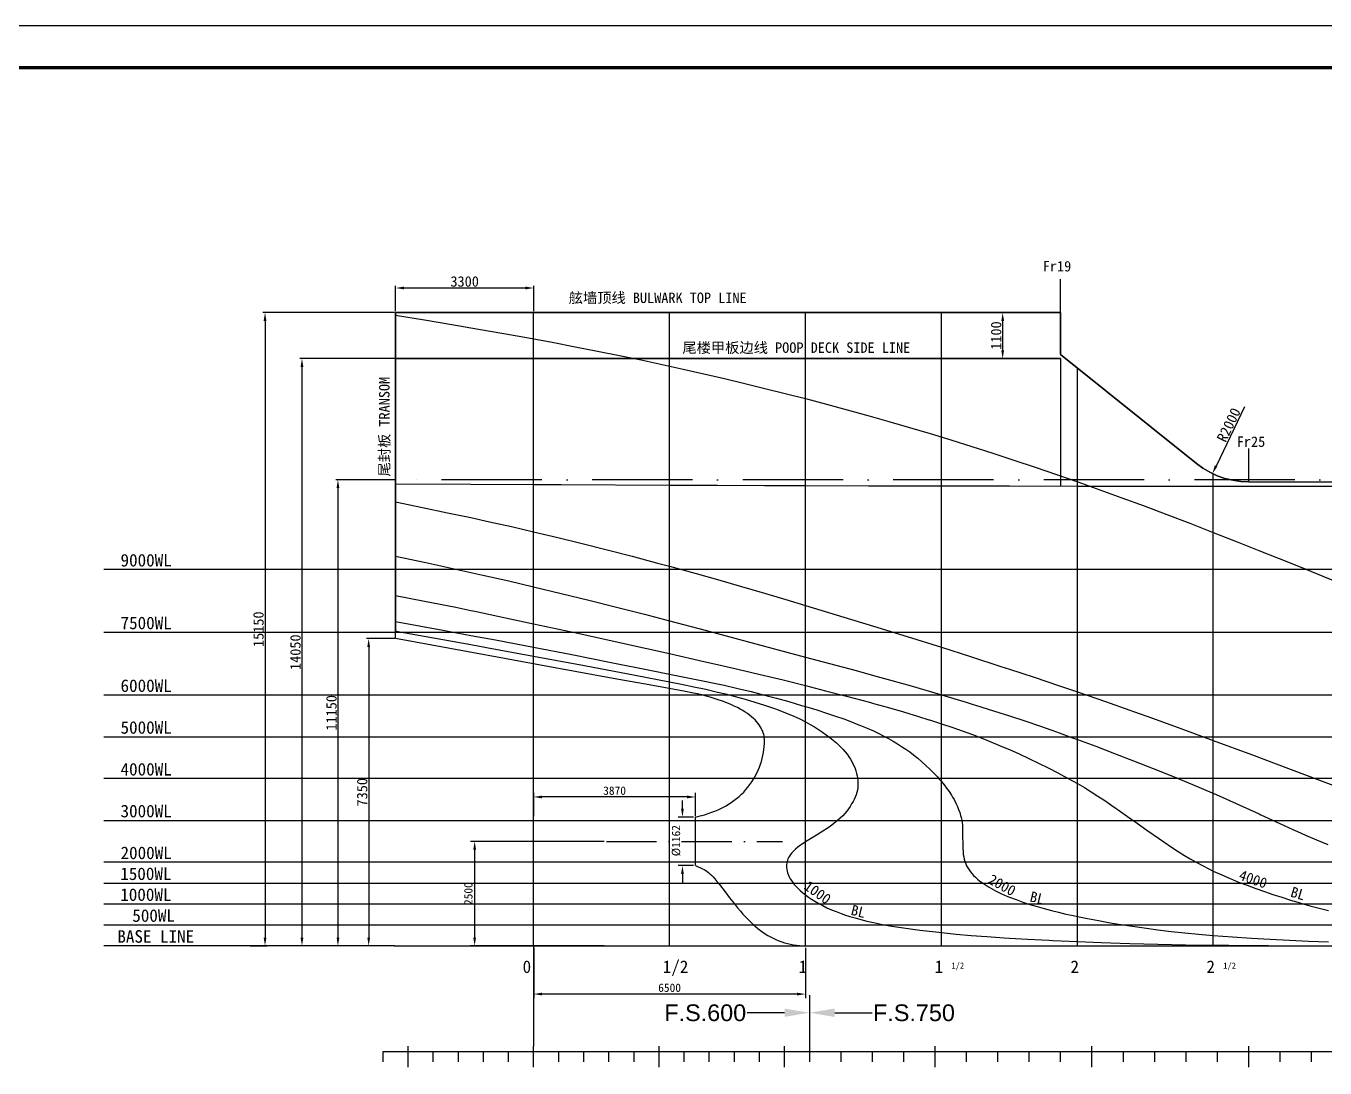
# Model space of a CAD drawing. Header units: millimetres. Extents: x 144707 to 335107, y -68023 to 180297.
# Drawn here: x 227278 to 258339, y 73211 to 98138 of the extents above; entities that cross this region are included whole.
import ezdxf
from ezdxf.enums import TextEntityAlignment as Align

# ---------------------------------------------------------------- set-up
doc = ezdxf.new("R2010")
doc.units = ezdxf.units.MM
doc.linetypes.add('ACAD_ISO10W100', pattern=[18, 12, -3, 0, -3])
for name, color, linetype in [('11', 7, 'Continuous'), ('11TEXTE', 4, 'Continuous'), ('13DIMENSION', 9, 'Continuous'), ('DIMENSION', 221, 'Continuous'), ('WATER LINE', 62, 'Continuous')]:
    doc.layers.add(name, color=color, linetype=linetype)
doc.styles.add('SWISS721LIGHTBT', font='swissl.ttf')
doc.dimstyles.new('ISO-25', dxfattribs={"dimtxt": 250, "dimasz": 200, "dimexe": 50, "dimexo": 30, "dimgap": 30, "dimtad": 1, "dimdec": 3, "dimdsep": 46, "dimtxsty": 'Standard', "dimcen": 2.5, "dimadec": 0, "dimazin": 0, "dimtfac": 1, "dimtdec": 3, "dimtmove": 0, "dimatfit": 3, "dimfxl": 1, "dimarcsym": 0})
doc.dimstyles.get("Standard").update_dxf_attribs({"dimtxt": 200, "dimasz": 200, "dimexe": 100, "dimexo": 50, "dimgap": 50, "dimtad": 1, "dimdec": 0, "dimzin": 0, "dimdsep": 46, "dimtxsty": 'Standard', "dimcen": 1, "dimadec": 0, "dimazin": 0, "dimtfac": 1, "dimtdec": 0, "dimtofl": 0, "dimtmove": 0, "dimatfit": 3, "dimfxl": 1, "dimtolj": 1, "dimtzin": 0, "dimarcsym": 0})

# ---------------------------------------------------------------- blocks, each defined once
blk = doc.blocks.new('FRAMENUMBER')
for p, q in [((-3000, -500), (-3000, 0)), ((0, -500), (0, 0)), ((3000, -500), (3000, 0)), ((6000, -500), (6000, 0)), ((9600, -500), (9600, 0)), ((13350, -500), (13350, 0)), ((17100, -500), (17100, 0)), ((-3600, -375), (-3600, -125)), ((-2400, -375), (-2400, -125)), ((-1800, -375), (-1800, -125)), ((-1200, -375), (-1200, -125)), ((-600, -375), (-600, -125)), ((600, -375), (600, -125)), ((1200, -375), (1200, -125)), ((1800, -375), (1800, -125)), ((2400, -375), (2400, -125)), ((3600, -375), (3600, -125)), ((4200, -375), (4200, -125)), ((4800, -375), (4800, -125)), ((5400, -375), (5400, -125)), ((6600, -375), (6600, -125)), ((7350, -375), (7350, -125)), ((8100, -375), (8100, -125)), ((8850, -375), (8850, -125)), ((10350, -375), (10350, -125)), ((11100, -375), (11100, -125)), ((11850, -375), (11850, -125)), ((12600, -375), (12600, -125)), ((14100, -375), (14100, -125)), ((14850, -375), (14850, -125)), ((15600, -375), (15600, -125)), ((16350, -375), (16350, -125)), ((17850, -375), (17850, -125)), ((18600, -375), (18600, -125))]:
    blk.add_line(p, q)
blk = doc.blocks.new('*D2')
at = {"layer": 'DEFPOINTS', "color": 0, "transparency": 16777216}
for p in [(241155, 78633), (238006, 76133), (241155, 76133)]:
    blk.add_point(p, dxfattribs=at)
at = {"layer": 'DIMENSION', "color": 0, "lineweight": -2, "transparency": 16777216}
for p, q in [((241105, 78633), (237906, 78633)), ((238006, 78433), (238006, 76333)), ((241105, 76133), (237906, 76133))]:
    blk.add_line(p, q, dxfattribs=at)
at = {"layer": 'DIMENSION', "color": 0, "transparency": 16777216}
for points in [[(237973, 78433), (238039, 78433), (238006, 78633)], [(237973, 76333), (238039, 76333), (238006, 76133)]]:
    blk.add_solid(points, dxfattribs=at)
at = {"layer": 'DIMENSION', "color": 0, "transparency": 16777216, "insert": (237856, 77383), "char_height": 200, "attachment_point": 5, "rotation": 90}
blk.add_mtext('\\A1;2500', dxfattribs=at)
blk = doc.blocks.new('*D3')
at = {"layer": 'DEFPOINTS', "color": 0, "transparency": 16777216}
for p in [(243287, 79214), (242974, 78052), (243287, 78052)]:
    blk.add_point(p, dxfattribs=at)
at = {"layer": 'DIMENSION', "color": 0, "lineweight": -2, "transparency": 16777216}
for p, q in [((242974, 79414), (242974, 79614)), ((243237, 79214), (242874, 79214)), ((243237, 78052), (242874, 78052)), ((242974, 77852), (242974, 77652))]:
    blk.add_line(p, q, dxfattribs=at)
at = {"layer": 'DIMENSION', "color": 0, "transparency": 16777216}
for points in [[(242941, 79414), (243008, 79414), (242974, 79214)], [(242941, 77852), (243008, 77852), (242974, 78052)]]:
    blk.add_solid(points, dxfattribs=at)
at = {"layer": 'DIMENSION', "color": 0, "transparency": 16777216, "insert": (242824, 78649), "char_height": 200, "attachment_point": 5, "rotation": 90}
blk.add_mtext('\\A1;%%c1162', dxfattribs=at)
blk = doc.blocks.new('*D12')
at = {"layer": 'DEFPOINTS', "color": 0, "transparency": 16777216}
for p in [(236117, 91870), (236117, 91283), (239417, 91283)]:
    blk.add_point(p, dxfattribs=at)
at = {"layer": 'DIMENSION', "color": 0, "lineweight": -2, "transparency": 16777216}
for p, q in [((236117, 91313), (236117, 91920)), ((239217, 91870), (236317, 91870)), ((239417, 91313), (239417, 91920))]:
    blk.add_line(p, q, dxfattribs=at)
at = {"layer": 'DIMENSION', "color": 0, "transparency": 16777216}
for points in [[(236317, 91904), (236317, 91837), (236117, 91870)], [(239217, 91904), (239217, 91837), (239417, 91870)]]:
    blk.add_solid(points, dxfattribs=at)
at = {"layer": 'DIMENSION', "color": 0, "transparency": 16777216, "insert": (237767, 92025), "char_height": 250, "attachment_point": 5}
blk.add_mtext('3300', dxfattribs=at)
blk = doc.blocks.new('*D13')
at = {"layer": 'DEFPOINTS', "color": 0, "transparency": 16777216}
for p in [(236117, 87283), (234737, 76133), (236117, 76133)]:
    blk.add_point(p, dxfattribs=at)
at = {"layer": 'DIMENSION', "color": 0, "lineweight": -2, "transparency": 16777216}
for p, q in [((236087, 87283), (234687, 87283)), ((234737, 87083), (234737, 76333)), ((236087, 76133), (234687, 76133))]:
    blk.add_line(p, q, dxfattribs=at)
at = {"layer": 'DIMENSION', "color": 0, "transparency": 16777216}
for points in [[(234704, 87083), (234771, 87083), (234737, 87283)], [(234704, 76333), (234771, 76333), (234737, 76133)]]:
    blk.add_solid(points, dxfattribs=at)
at = {"layer": 'DIMENSION', "color": 0, "transparency": 16777216, "insert": (234582, 81708), "char_height": 250, "attachment_point": 5, "rotation": 90}
blk.add_mtext('11150', dxfattribs=at)
blk = doc.blocks.new('*D14')
at = {"layer": 'DEFPOINTS', "color": 0, "transparency": 16777216}
for p in [(236117, 90183), (233877, 76133), (234687, 76133)]:
    blk.add_point(p, dxfattribs=at)
at = {"layer": 'DIMENSION', "color": 0, "lineweight": -2, "transparency": 16777216}
for p, q in [((236087, 90183), (233827, 90183)), ((233877, 89983), (233877, 76333)), ((234657, 76133), (233827, 76133))]:
    blk.add_line(p, q, dxfattribs=at)
at = {"layer": 'DIMENSION', "color": 0, "transparency": 16777216}
for points in [[(233844, 89983), (233911, 89983), (233877, 90183)], [(233844, 76333), (233911, 76333), (233877, 76133)]]:
    blk.add_solid(points, dxfattribs=at)
at = {"layer": 'DIMENSION', "color": 0, "transparency": 16777216, "insert": (233722, 83158), "char_height": 250, "attachment_point": 5, "rotation": 90}
blk.add_mtext('14050', dxfattribs=at)
blk = doc.blocks.new('*D15')
at = {"layer": 'DEFPOINTS', "color": 0, "transparency": 16777216}
for p in [(236117, 91283), (232608, 76133), (232993, 76133)]:
    blk.add_point(p, dxfattribs=at)
at = {"layer": 'DIMENSION', "color": 0, "lineweight": -2, "transparency": 16777216}
for p, q in [((236087, 91283), (232943, 91283)), ((232993, 91083), (232993, 76333)), ((232638, 76133), (233043, 76133))]:
    blk.add_line(p, q, dxfattribs=at)
at = {"layer": 'DIMENSION', "color": 0, "transparency": 16777216}
for points in [[(232960, 91083), (233027, 91083), (232993, 91283)], [(232960, 76333), (233027, 76333), (232993, 76133)]]:
    blk.add_solid(points, dxfattribs=at)
at = {"layer": 'DIMENSION', "color": 0, "transparency": 16777216, "insert": (232838, 83708), "char_height": 250, "attachment_point": 5, "rotation": 90}
blk.add_mtext('15150', dxfattribs=at)
blk = doc.blocks.new('*D20')
at = {"layer": 'DEFPOINTS', "color": 0, "transparency": 16777216}
for p in [(236117, 83483), (235472, 76133), (236081, 76133)]:
    blk.add_point(p, dxfattribs=at)
at = {"layer": 'DIMENSION', "color": 0, "lineweight": -2, "transparency": 16777216}
for p, q in [((236087, 83483), (235422, 83483)), ((235472, 83283), (235472, 76333)), ((236051, 76133), (235422, 76133))]:
    blk.add_line(p, q, dxfattribs=at)
at = {"layer": 'DIMENSION', "color": 0, "transparency": 16777216}
for points in [[(235439, 83283), (235505, 83283), (235472, 83483)], [(235439, 76333), (235505, 76333), (235472, 76133)]]:
    blk.add_solid(points, dxfattribs=at)
at = {"layer": 'DIMENSION', "color": 0, "transparency": 16777216, "insert": (235317, 79808), "char_height": 250, "attachment_point": 5, "rotation": 90}
blk.add_mtext('7350', dxfattribs=at)
blk = doc.blocks.new('*D22')
at = {"layer": 'DEFPOINTS', "color": 0, "transparency": 16777216}
for p in [(239417, 79695), (239417, 79183), (243287, 79183)]:
    blk.add_point(p, dxfattribs=at)
at = {"layer": 'DIMENSION', "color": 0, "lineweight": -2, "transparency": 16777216}
for p, q in [((239417, 79233), (239417, 79795)), ((243087, 79695), (239617, 79695)), ((243287, 79233), (243287, 79795))]:
    blk.add_line(p, q, dxfattribs=at)
at = {"layer": 'DIMENSION', "color": 0, "transparency": 16777216}
for points in [[(239617, 79728), (239617, 79661), (239417, 79695)], [(243087, 79728), (243087, 79661), (243287, 79695)]]:
    blk.add_solid(points, dxfattribs=at)
at = {"layer": 'DIMENSION', "color": 0, "transparency": 16777216, "insert": (241352, 79845), "char_height": 200, "attachment_point": 5}
blk.add_mtext('\\A1;3870', dxfattribs=at)
blk = doc.blocks.new('*D23')
at = {"layer": 'DEFPOINTS', "color": 0, "transparency": 16777216}
for p in [(250631, 91283), (250631, 90183), (250631, 90183)]:
    blk.add_point(p, dxfattribs=at)
at = {"layer": 'DIMENSION', "color": 0, "lineweight": -2, "transparency": 16777216}
for p, q in [((250601, 91283), (250581, 91283)), ((250631, 91083), (250631, 90383)), ((250601, 90183), (250581, 90183))]:
    blk.add_line(p, q, dxfattribs=at)
at = {"layer": 'DIMENSION', "color": 0, "transparency": 16777216}
for points in [[(250598, 91083), (250665, 91083), (250631, 91283)], [(250598, 90383), (250665, 90383), (250631, 90183)]]:
    blk.add_solid(points, dxfattribs=at)
at = {"layer": 'DIMENSION', "color": 0, "transparency": 16777216, "insert": (250476, 90733), "char_height": 250, "attachment_point": 5, "rotation": 90}
blk.add_mtext('1100', dxfattribs=at)
blk = doc.blocks.new('*D26')
at = {"color": 0, "transparency": 16777216}
blk.add_line((256415, 89024), (255735, 87612), dxfattribs=at)
blk.add_solid([(255704, 87627), (255765, 87598), (255648, 87432)], dxfattribs=at)
at = {"layer": 'DEFPOINTS', "color": 0, "transparency": 16777216}
for p in [(256517, 89233), (255648, 87432)]:
    blk.add_point(p, dxfattribs=at)
at = {"color": 0, "transparency": 16777216, "insert": (256037, 88595), "char_height": 250, "attachment_point": 5, "rotation": 64.2482}
blk.add_mtext('R2000', dxfattribs=at)
blk = doc.blocks.new('*D32')
at = {"layer": 'DEFPOINTS', "color": 0, "transparency": 16777216}
for p in [(239417, 76133), (245917, 76133), (239417, 74980)]:
    blk.add_point(p, dxfattribs=at)
at = {"layer": 'DIMENSION', "color": 0, "lineweight": -2, "transparency": 16777216}
for p, q in [((239417, 76083), (239417, 74880)), ((245917, 76083), (245917, 74880)), ((245717, 74980), (239617, 74980))]:
    blk.add_line(p, q, dxfattribs=at)
at = {"layer": 'DIMENSION', "color": 0, "transparency": 16777216}
for points in [[(239617, 75013), (239617, 74947), (239417, 74980)], [(245717, 75013), (245717, 74947), (245917, 74980)]]:
    blk.add_solid(points, dxfattribs=at)
at = {"layer": 'DIMENSION', "color": 0, "transparency": 16777216, "insert": (242667, 75130), "char_height": 200, "attachment_point": 5}
blk.add_mtext('\\A1;6500', dxfattribs=at)

msp = doc.modelspace()

# ---------------------------------------------------------------- linework, layer by layer
for p, q in [((252016.5743, 91283.3861), (252016.5743, 92083.3861)), ((256516.5743, 87233.3846), (256516.5743, 88033.3846)), ((246016.5743, 73607.7953), (246016.5743, 74953.3319))]:
    msp.add_line(p, q)
at = {"color": 233}
msp.add_line((252016.6743, 90183.3812), (252016.6743, 87133.3827), dxfattribs=at)
at = {"color": 3, "linetype": 'ACAD_ISO10W100', "ltscale": 200}
msp.add_line((304416.5743, 87283.3831), (236116.5743, 87283.3831), dxfattribs=at)
at = {"linetype": 'ACAD_ISO10W100', "ltscale": 100}
msp.add_line((241155.0754, 78633.3831), (245366.053, 78633.3831), dxfattribs=at)
at = {"color": 52}
msp.add_line((236080.5758, 76133.3831), (229135.5245, 76133.3831), dxfattribs=at)
at = {"color": 1}
for points in [[(216206.5908, 56138.493), (335106.5908, 56138.493), (335106.5908, 98138.493), (216206.5908, 98138.493)], [(218706.5908, 57138.493), (334106.5908, 57138.493), (334106.5908, 97138.493), (218706.5908, 97138.493)]]:
    msp.add_lwpolyline(points, close=True, dxfattribs=at)
at = {"color": 1, "const_width": 80}
msp.add_lwpolyline([(218706.5908, 97138.493), (334106.5908, 97138.493), (334106.5908, 57138.493), (218706.5908, 57138.493), (218706.5908, 97178.493)], dxfattribs=at)
at = {"color": 52}
for points in [[(304416.5743, 85133.3831), (229135.5245, 85133.3831)], [(229135.5245, 83633.3831), (304416.5743, 83633.3831)], [(304416.5743, 82133.3831), (229135.5245, 82133.3831)], [(229135.5245, 81133.3831), (304416.5743, 81133.3831)], [(304416.5743, 80133.3831), (229135.5245, 80133.3831)], [(229135.5245, 79133.3831), (304416.5743, 79133.3831)], [(304416.5743, 78133.3831), (229135.5245, 78133.3831)], [(229135.5245, 77633.3831), (304416.5743, 77633.3831)], [(304416.5743, 77133.3831), (229135.5245, 77133.3831)], [(229135.5245, 76633.3831), (304416.5743, 76633.3831)]]:
    msp.add_lwpolyline(points, dxfattribs=at)
for points in [[(245866.5743, 76133.3831), (287756.5737, 76133.3831)], [(245866.5743, 76133.3831), (245867.5753, 76133.3831)], [(245867.5753, 76133.3831), (245870.5721, 76133.3831)], [(245870.5721, 76133.3831), (245881.5767, 76133.3831)], [(245881.5767, 76133.3831), (245898.575, 76133.3831)], [(245898.575, 76133.3831), (245918.5763, 76133.3831)], [(245918.5763, 76133.3831), (245942.5753, 76133.3831)], [(245942.5753, 76133.3831), (245967.5753, 76133.3831)], [(245967.5753, 76133.3831), (245992.5753, 76133.3831)], [(245992.5753, 76133.3831), (246016.5743, 76133.3831)], [(246016.5743, 76133.3831), (246535.5745, 76133.3831)], [(246535.5745, 76133.3831), (247054.5748, 76133.3831)], [(247054.5748, 76133.3831), (247572.5741, 76133.3831)], [(247572.5741, 76133.3831), (248090.5733, 76133.3831)], [(248090.5733, 76133.3831), (248456.5767, 76133.3831)], [(248456.5767, 76133.3831), (248822.5741, 76133.3831)], [(248822.5741, 76133.3831), (249188.5714, 76133.3831)], [(249188.5714, 76133.3831), (249553.5738, 76133.3831)], [(249553.5738, 76133.3831), (249918.5763, 76133.3831)], [(249918.5763, 76133.3831), (250283.5787, 76133.3831)], [(250283.5787, 76133.3831), (250648.575, 76133.3831)], [(250648.575, 76133.3831), (251012.5765, 76133.3831)], [(251012.5765, 76133.3831), (251388.5775, 76133.3831)], [(251388.5775, 76133.3831), (251763.5714, 76133.3831)], [(251763.5714, 76133.3831), (252138.5714, 76133.3831)], [(252138.5714, 76133.3831), (252512.5765, 76133.3831)], [(252512.5765, 76133.3831), (252886.5755, 76133.3831)], [(252886.5755, 76133.3831), (253260.5715, 76133.3831)], [(253260.5715, 76133.3831), (253633.5726, 76133.3831)], [(253633.5726, 76133.3831), (254005.5758, 76133.3831)], [(254005.5758, 76133.3831), (254377.5759, 76133.3831)], [(254377.5759, 76133.3831), (254749.573, 76133.3831)], [(254596.5731, 76133.3831), (287756.5737, 76133.3831)], [(254749.573, 76133.3831), (255120.5752, 76133.3831)], [(255120.5752, 76133.3831), (255490.5764, 76133.3831)], [(255490.5764, 76133.3831), (255860.5745, 76133.3831)], [(255860.5745, 76133.3831), (256230.5727, 76133.3831)], [(256230.5727, 76133.3831), (256598.575, 76133.3831)], [(256598.575, 76133.3831), (256966.5743, 76133.3831)], [(256966.5743, 76133.3831), (257352.5728, 76133.3831)], [(257352.5728, 76133.3831), (257736.5725, 76133.3831)], [(257736.5725, 76133.3831), (258120.5752, 76133.3831)], [(258120.5752, 76133.3831), (258503.5769, 76133.3831)]]:
    msp.add_lwpolyline(points)
at = {"layer": '11', "color": 3, "linetype": 'Continuous'}
for points in [[(236116.4743, 91283.3812), (236116.5743, 91223.3831), (236116.5743, 88972.8831), (236116.5743, 86922.2831), (236116.5743, 86751.4831), (236757.2543, 86621.0831), (237360.2743, 86495.5831), (237916.5743, 86376.7831), (238359.9743, 86280.0831), (238887.4623, 86162.2831), (239416.5742, 86040.1831), (239995.5173, 85901.7831), (240580.0743, 85757.9831), (241171.8643, 85608.1831), (241771.1843, 85452.2831), (242376.7343, 85291.4831), (242666.5743, 85213.4831), (243300.1743, 85039.1831), (243816.5743, 84893.7831), (244334.1143, 84745.2831), (244936.5743, 84568.5831), (245444.9943, 84419.0831), (245916.5743, 84278.4831), (246835.3043, 83998.7831), (247541.5743, 83782.0831), (248350.8943, 83531.4831), (249166.5743, 83275.2831), (249863.9743, 83053.2831), (250587.6743, 82818.7831), (250791.5743, 82751.9831), (251380.5743, 82558.0831), (251987.0743, 82355.0831), (252416.5743, 82208.5831), (253089.8743, 81975.7831), (253669.0743, 81772.2831), (253757.3743, 81740.9831), (254210.9743, 81578.6831), (254895.0743, 81330.5831), (255666.5743, 81047.3831), (256579.4743, 80708.3831), (257530.4743, 80351.8831), (258527.6743, 79973.8831)], [(236116.5743, 91283.3812), (236116.5743, 91223.3831), (236116.5743, 88972.8831), (236116.5743, 86922.2831), (236116.5743, 85460.7831), (236116.5743, 84568.5831), (236116.5743, 83990.5831), (236116.5743, 83666.3831), (236133.0043, 83663.3831), (237916.5743, 83338.4831), (238288.4543, 83270.7831), (239416.5742, 83063.6831), (240630.2043, 82836.3831), (241842.9943, 82605.6831), (242666.5743, 82447.0831), (242955.3443, 82390.3831), (243244.5743, 82331.7831), (243534.7143, 82269.9831), (243816.5743, 82205.8831), (244000.1143, 82159.9831), (244238.1443, 82098.0831), (244473.4543, 82033.3831), (244706.1843, 81965.5831), (244936.5743, 81894.1831), (245078.1543, 81846.1831), (245219.4843, 81795.6831), (245360.4243, 81742.4831), (245500.7443, 81686.0831), (245640.1543, 81626.0831), (245778.2843, 81562.0831), (245914.6943, 81493.7831), (245916.5743, 81492.7831), (246027.3943, 81431.0831), (246132.1143, 81369.1831), (246231.2443, 81306.8831), (246325.1843, 81244.1831), (246414.1943, 81180.8831), (246498.5643, 81117.0831), (246578.5343, 81052.4831), (246654.2943, 80987.2831), (246688.0443, 80956.8831), (246702.1943, 80943.6831), (246761.6243, 80885.9831), (246816.0943, 80828.7831), (246865.8743, 80771.7831), (246911.2143, 80715.1831), (246952.3443, 80658.7831), (246989.4843, 80602.3831), (247022.8143, 80546.0831), (247052.5043, 80489.6831), (247078.7443, 80432.8831), (247101.6443, 80375.7831), (247121.3443, 80317.8831), (247137.9343, 80259.1831), (247151.4943, 80199.2831), (247159.6643, 80150.1831), (247166.6043, 80090.9831), (247170.0643, 80031.7831), (247169.6943, 79972.6831), (247165.2843, 79914.1831), (247156.7543, 79856.3831), (247144.1243, 79799.5831), (247127.5343, 79744.1831), (247107.1843, 79690.2831), (247083.3343, 79637.9831), (247056.2243, 79587.4831), (247026.1343, 79538.7831), (247019.5843, 79527.0831), (246983.3843, 79466.3831), (246945.7543, 79410.4831), (246904.6243, 79356.3831), (246858.2843, 79301.8831), (246805.7243, 79246.0831), (246746.8243, 79188.9831), (246682.0743, 79131.2831), (246653.0343, 79106.6831), (246587.4643, 79054.1831), (246514.9643, 79000.3831), (246432.4243, 78943.2831), (246334.1243, 78879.2831), (246216.2443, 78806.1831), (246035.6443, 78695.8831), (245916.5743, 78620.7831), (245835.5943, 78566.6831), (245821.4343, 78556.8831), (245798.7043, 78540.6831), (245733.0343, 78491.1831), (245678.3743, 78445.5831), (245632.3243, 78402.3831), (245593.3843, 78360.8831), (245560.5743, 78320.3831), (245534.5743, 78282.6831), (245513.9043, 78247.1831), (245497.4643, 78212.9831), (245484.5243, 78179.4831), (245474.6243, 78146.2831), (245467.4943, 78112.8831), (245463.0543, 78078.6831), (245461.3443, 78043.1831), (245462.5843, 78005.8831), (245467.1943, 77966.0831), (245475.8543, 77922.8831), (245487.7843, 77880.7831), (245503.5843, 77837.2831), (245508.1243, 77825.9831), (245527.7743, 77782.6831), (245551.4443, 77738.5831), (245579.3443, 77693.5831), (245611.7443, 77647.6831), (245648.8943, 77600.8831), (245691.1043, 77553.0831), (245738.7043, 77504.1831), (245792.0443, 77454.1831), (245851.0943, 77403.3831), (245916.5743, 77351.3831), (245986.3643, 77300.3831), (246061.2543, 77249.7831), (246140.9643, 77199.8831), (246231.7143, 77147.4831), (246327.8343, 77096.2831), (246429.1743, 77046.6831), (246535.7443, 76998.7831), (246647.8443, 76952.6831), (246765.9943, 76908.2831), (246789.6343, 76899.8831), (246850.3543, 76878.8831), (246973.9243, 76838.9831), (247103.5043, 76800.5831), (247240.2243, 76763.4831), (247385.6043, 76727.3831), (247541.5743, 76692.1831), (247761.5943, 76647.5831), (247982.1643, 76607.7831), (248203.6843, 76571.9831), (248426.5443, 76539.5831), (248651.1043, 76509.9831), (248877.6143, 76482.6831), (249106.1543, 76457.1831), (249166.5743, 76450.7831), (249516.5743, 76416.1831), (249874.9743, 76384.3831), (250256.5743, 76354.3831), (250667.4743, 76325.7831), (250791.5743, 76317.8831), (251225.6743, 76292.6831), (251740.3743, 76266.4831), (251833.1743, 76262.0831), (252416.5743, 76236.7831), (252987.5743, 76215.1831), (253674.1743, 76192.8831), (254339.8743, 76175.1831), (255000.4743, 76161.5831), (255666.5743, 76151.3831), (256039.8743, 76146.9831), (256985.8743, 76139.3831), (257901.2743, 76135.0831), (258293.8743, 76134.3831)], [(236116.5743, 91283.3812), (236116.5743, 91223.3831), (236116.5743, 88972.8831), (236116.5743, 86922.2831), (236116.5743, 85460.7831), (236116.5743, 84568.5831), (236116.5743, 83990.5831), (236116.5743, 83892.4831), (237241.0943, 83686.1831), (237916.5743, 83560.3831), (238504.6963, 83450.1831), (239416.5743, 83276.6831), (240326.8183, 83099.4831), (241266.5943, 82912.6831), (242230.5243, 82719.7831), (242666.5743, 82632.8831), (243060.7243, 82555.0831), (243458.4443, 82475.5831), (243816.5743, 82401.0831), (243975.9243, 82365.6831), (244300.5943, 82291.1831), (244620.6243, 82214.0831), (244936.5743, 82133.9831), (245222.0243, 82057.8831), (245516.4243, 81975.0831), (245822.2843, 81885.6831), (245916.5743, 81857.4831), (246184.1943, 81775.6831), (246420.1543, 81700.4831), (246633.8743, 81629.0831), (246830.4543, 81560.1831), (247012.9243, 81492.9831), (247091.3543, 81462.9831), (247231.0243, 81407.5831), (247391.2143, 81340.5831), (247541.5743, 81273.6831), (247670.0243, 81213.0831), (247790.3243, 81152.8831), (247903.9643, 81092.3831), (248012.0543, 81031.3831), (248115.5943, 80969.1831), (248215.5743, 80905.4831), (248312.6943, 80839.6831), (248407.8543, 80771.3831), (248501.7543, 80699.9831), (248600.3743, 80620.5831), (248698.7643, 80536.5831), (248797.3043, 80447.6831), (248895.5343, 80354.1831), (248991.2643, 80257.7831), (249071.2643, 80172.6831), (249114.2843, 80124.6831), (249166.5743, 80063.8831), (249229.7343, 79985.8831), (249290.7443, 79905.7831), (249349.2743, 79823.5831), (249404.8443, 79739.0831), (249432.6743, 79693.7831), (249468.0743, 79631.5831), (249511.1743, 79549.2831), (249547.9743, 79470.8831), (249578.9743, 79396.1831), (249604.5743, 79324.6831), (249625.3743, 79255.5831), (249638.3743, 79205.2831), (249651.5743, 79143.0831), (249661.3743, 79081.5831), (249668.1743, 79017.2831), (249672.4743, 78945.1831), (249674.3743, 78855.6831), (249674.2743, 78725.4831), (249674.9743, 78593.9831), (249678.2743, 78478.6831), (249684.5743, 78370.8831), (249689.4743, 78320.7831), (249698.7743, 78260.6831), (249711.3743, 78203.9831), (249727.1743, 78149.8831), (249746.5743, 78097.7831), (249769.5743, 78047.1831), (249796.3743, 77997.5831), (249827.5743, 77948.6831), (249859.4743, 77904.8831), (249895.4743, 77861.2831), (249935.7743, 77817.4831), (249980.9743, 77773.3831), (250031.5743, 77728.7831), (250087.8743, 77683.4831), (250150.5743, 77637.4831), (250219.8743, 77590.6831), (250296.1743, 77543.2831), (250379.3743, 77495.3831), (250385.1743, 77492.1831), (250475.5743, 77444.5831), (250573.2743, 77396.8831), (250678.5743, 77349.1831), (250791.5743, 77301.5831), (250952.8743, 77238.7831), (251117.0743, 77180.1831), (251283.7743, 77125.2831), (251452.6743, 77073.6831), (251623.2743, 77024.9831), (251795.3743, 76979.0831), (251968.5743, 76935.5831), (252142.5743, 76894.5831), (252317.0743, 76855.7831), (252416.5743, 76834.5831), (252660.0743, 76785.0831), (252919.8743, 76736.1831), (253198.7743, 76687.2831), (253501.1743, 76638.0831), (253516.6743, 76635.6831), (253677.9743, 76610.7831), (254015.2743, 76561.7831), (254341.4743, 76518.1831), (254662.1743, 76478.9831), (254985.0743, 76443.4831), (255317.3743, 76410.7831), (255666.5743, 76380.3831), (256124.3743, 76346.0831), (256578.3743, 76316.8831), (257031.2743, 76291.2831), (257486.2743, 76268.3831), (257947.8743, 76247.1831), (258420.7743, 76227.3831)], [(236116.5743, 91283.3812), (236116.5743, 91223.3831), (236116.5743, 88972.8831), (236116.5743, 86922.2831), (236116.5743, 85460.7831), (236116.5743, 84568.5831), (236116.5743, 84517.2831), (236808.7443, 84381.0831), (237552.4443, 84231.7831), (237916.5743, 84157.0831), (238009.6543, 84137.7831), (238739.6663, 83983.7831), (239416.5744, 83838.0831), (240475.6343, 83609.5831), (241583.3843, 83367.3831), (242666.5743, 83126.0831), (243489.7643, 82939.4831), (243816.5743, 82864.4831), (244329.5943, 82744.6831), (244936.5743, 82599.7831), (245379.4443, 82493.0831), (245913.2843, 82360.4831), (245916.5743, 82359.6831), (246396.9543, 82236.7831), (246900.9943, 82105.1831), (247443.6943, 81958.8831), (247541.5743, 81931.9831), (247897.8043, 81832.4831), (248257.5343, 81728.4831), (248620.1743, 81619.7831), (248868.5343, 81542.8831), (248878.7143, 81539.6831), (249166.5743, 81447.4831), (249415.5743, 81364.4831), (249664.1743, 81277.7831), (249912.2743, 81187.0831), (250159.5743, 81091.9831), (250405.8743, 80992.5831), (250651.1743, 80889.1831), (250791.5743, 80828.0831), (251025.4743, 80723.6831), (251257.4743, 80616.2831), (251488.3743, 80505.6831), (251718.9743, 80391.1831), (251950.5743, 80272.1831), (252183.8743, 80147.8831), (252416.5743, 80018.6831), (252586.4743, 79919.3831), (252749.7743, 79819.6831), (252909.7743, 79717.5831), (253070.7743, 79610.4831), (253239.0743, 79494.1831), (253347.9743, 79416.9831), (253392.6743, 79385.5831), (253619.2743, 79227.1831), (253845.1743, 79067.4831), (254075.1743, 78904.2831), (254356.2743, 78707.4831), (254482.9743, 78620.2831), (254671.0743, 78493.2831), (254830.6743, 78389.1831), (254976.7743, 78297.7831), (255118.0743, 78213.4831), (255260.2743, 78132.8831), (255407.4743, 78053.6831), (255563.0743, 77974.3831), (255666.5743, 77923.9831), (255868.3743, 77830.8831), (256070.8743, 77743.3831), (256273.9743, 77660.2831), (256477.8743, 77581.1831), (256682.4743, 77505.3831), (256888.0743, 77432.4831), (257094.8743, 77362.2831), (257302.9743, 77294.3831), (257512.7743, 77228.7831), (257692.4743, 77174.7831), (257758.0743, 77155.5831), (257975.2743, 77094.4831), (258197.0743, 77035.4831), (258425.9743, 76977.9831)], [(236116.5743, 91283.3812), (236116.5743, 91223.3831), (236116.5743, 88972.8831), (236116.5743, 86922.2831), (236116.5743, 85460.7831), (236116.5743, 85453.3831), (236842.4943, 85299.8831), (237629.3143, 85129.9831), (237916.5743, 85066.8831), (238199.5843, 85003.8831), (238820.4363, 84863.0831), (239416.5743, 84723.7831), (240074.8223, 84566.1831), (240735.4543, 84403.8831), (241400.1843, 84236.4831), (242070.5843, 84063.9831), (242666.5743, 83908.2831), (243516.2943, 83684.0831), (243816.5743, 83603.9831), (244936.5743, 83302.6831), (245466.5243, 83158.7831), (245916.5743, 83037.5831), (246488.8043, 82885.7831), (247126.7443, 82716.4831), (247541.5743, 82604.2831), (247985.0143, 82481.8831), (248442.6443, 82351.2831), (248926.1843, 82208.8831), (249166.5743, 82136.9831), (249754.9743, 81959.4831), (249928.5743, 81906.4831), (249980.9743, 81890.3831), (250408.1743, 81757.4831), (250791.5743, 81634.8831), (251160.9743, 81513.2831), (251535.7743, 81385.5831), (251916.5743, 81251.5831), (252301.9743, 81112.3831), (252416.5743, 81070.5831), (252859.9743, 80906.6831), (253307.7743, 80737.3831), (253762.7743, 80561.4831), (254226.0743, 80378.4831), (254695.6743, 80189.1831), (255167.4743, 79994.9831), (255636.7743, 79797.0831), (255666.5743, 79784.2831), (255969.2743, 79650.6831), (256305.9743, 79498.0831), (256760.8743, 79288.6831), (256807.2743, 79267.2831), (257255.6743, 79059.7831), (257570.2743, 78917.2831), (257678.2743, 78868.9831), (257869.3743, 78783.5831), (258138.7743, 78666.4831), (258404.3743, 78554.0831)], [(236116.5743, 91223.3831), (236804.9943, 91109.1831), (237463.5743, 90997.9831), (238095.3643, 90889.2831), (238703.2373, 90782.2831), (239289.8683, 90676.4831), (239857.7763, 90571.3831), (240409.3103, 90466.3831), (240946.6543, 90361.1831), (241471.8543, 90255.2831), (241986.7743, 90148.3831), (242493.1543, 90040.0831), (242992.6043, 89930.1831), (243486.5743, 89818.2831), (243976.4043, 89704.2831), (244463.2843, 89587.8831), (244948.3143, 89469.0831), (245432.4643, 89347.5831), (245916.5743, 89223.3831), (246416.2143, 89092.1831), (246914.1343, 88957.9831), (247410.8343, 88820.6831), (247906.7943, 88680.0831), (248402.5443, 88535.8831), (248898.6343, 88388.0831), (249395.6243, 88236.2831), (249894.0743, 88080.3831), (250394.6743, 87920.0831), (250897.9743, 87755.1831), (251404.6743, 87585.4831), (251915.3743, 87410.6831), (252430.8743, 87230.5831), (252951.8743, 87044.8831), (253479.1743, 86853.3831), (254013.4743, 86655.7831), (254555.5743, 86451.6831), (255106.2743, 86240.9831), (255666.5743, 86023.3831), (256237.8743, 85798.6831), (256752.5743, 85594.2831), (257242.7743, 85397.8831), (257742.2743, 85196.4831), (258287.4743, 84976.5831), (258916.5743, 84723.3831)]]:
    msp.add_lwpolyline(points, dxfattribs=at)
at = {"layer": '11', "color": 233, "linetype": 'Continuous'}
for points in [[(236116.4743, 91283.3812), (236116.4743, 91283.3812), (252016.5743, 91283.3812), (252016.5743, 91283.3812), (236116.4743, 91283.3812)], [(244936.5743, 81043.3831), (244935.4243, 81080.3831), (244931.9243, 81117.3831), (244926.0043, 81154.3831), (244917.5843, 81191.3831), (244906.5943, 81228.4831), (244892.9443, 81265.7831), (244876.5743, 81303.3831), (244856.3443, 81343.5831), (244833.6543, 81383.1831), (244808.2143, 81422.2831), (244779.6843, 81460.8831), (244747.6943, 81499.1831), (244711.8343, 81537.3831), (244671.6943, 81575.5831), (244626.7743, 81614.1831), (244576.5743, 81653.3831), (244526.4343, 81689.7831), (244473.3843, 81725.5831), (244416.7043, 81760.9831), (244355.4943, 81796.1831), (244288.5543, 81831.2831), (244214.3743, 81867.0831), (244131.1243, 81904.0831), (244036.5743, 81943.3831), (243928.9743, 81985.5831), (243828.7043, 82022.0831), (243732.1943, 82054.2831), (243636.5743, 82083.3831), (243541.1843, 82109.9831), (243440.0243, 82135.5831), (243329.2343, 82160.6831), (243202.1343, 82186.5831), (243048.5743, 82215.3831), (242182.0743, 82373.8831), (241315.5743, 82532.3831), (240449.0743, 82690.8831), (239582.5743, 82849.3831), (238716.0743, 83007.8831), (237849.5743, 83166.3831), (236983.0743, 83324.8831), (236116.5743, 83483.3831), (236116.5743, 83483.3831), (236116.5743, 84377.7831), (236116.5743, 85272.2831), (236116.5743, 86166.6831), (236116.5743, 87061.1831), (236116.5743, 87955.5831), (236116.5743, 88850.0831), (236116.5743, 89744.4831), (236116.5743, 90638.9831), (236116.5743, 91283.3812)], [(252016.5743, 91283.3812), (252016.5743, 91283.3812), (252016.5743, 90283.3812), (252016.5743, 90283.3812), (252016.5743, 91283.3812)], [(236116.4743, 90183.3812), (236116.4743, 90183.3812), (252016.6743, 90183.3812), (252016.6743, 90183.3812), (236116.4743, 90183.3812)], [(252016.5743, 90283.3812), (252016.5743, 90283.3812), (255263.5743, 87674.3812), (255263.5743, 87674.3812), (252016.5743, 90283.3812)], [(255263.5743, 87674.3812), (255263.5743, 87674.3812), (255420.8743, 87560.0812), (255420.8743, 87560.0812), (255263.5743, 87674.3812)], [(236116.5743, 87283.3812), (236116.5743, 87283.3812), (236116.5743, 87187.5812), (237916.5743, 87177.3812), (239416.5743, 87169.4812), (240074.9523, 87166.3812), (242666.5743, 87155.3812), (243816.5743, 87151.0812), (244936.5743, 87147.1812), (245518.5943, 87145.2812), (245916.5743, 87143.9812), (247424.7843, 87139.9812), (247541.5743, 87139.6812), (249079.7643, 87136.5812), (249166.5743, 87136.3812), (250791.5743, 87134.2812), (252416.5743, 87133.3812), (252704.8743, 87133.3812), (255666.5743, 87133.3812), (255812.5743, 87133.3812), (258916.5743, 87133.3812)], [(255420.8743, 87560.0812), (255420.8743, 87560.0812), (255587.5743, 87462.1812), (255587.5743, 87462.1812), (255420.8743, 87560.0812)], [(255587.5743, 87462.1812), (255587.5743, 87462.1812), (255762.3743, 87380.9812), (255762.3743, 87380.9812), (255587.5743, 87462.1812)], [(255762.3743, 87380.9812), (255762.3743, 87380.9812), (255943.8743, 87317.0812), (255943.8743, 87317.0812), (255762.3743, 87380.9812)], [(255762.3743, 87380.9812), (255762.3743, 87380.9812), (255943.8743, 87317.0812), (255943.8743, 87317.0812), (255762.3743, 87380.9812)], [(255943.8743, 87317.0812), (255943.8743, 87317.0812), (256130.9743, 87270.8812), (256130.9743, 87270.8812), (255943.8743, 87317.0812)], [(256130.9743, 87270.8812), (256130.9743, 87270.8812), (256322.2743, 87242.8812), (256322.2743, 87242.8812), (256130.9743, 87270.8812)], [(256322.2743, 87242.8812), (256322.2743, 87242.8812), (256516.5743, 87233.3812), (256516.5743, 87233.3812), (256322.2743, 87242.8812)], [(256516.5743, 87233.3812), (256516.5743, 87233.3812), (304416.5743, 87233.3812), (304416.5743, 87233.3812), (304416.5743, 87233.3812)], [(243286.5743, 79214.3831), (243398.3343, 79242.7831), (243499.1943, 79270.7831), (243590.8943, 79298.9831), (243674.9043, 79327.6831), (243752.5143, 79357.2831), (243824.8143, 79387.7831), (243892.6943, 79419.3831), (243956.9043, 79451.9831), (244018.0443, 79485.6831), (244076.5743, 79520.3831), (244142.4343, 79562.6831), (244206.2243, 79607.6831), (244267.8743, 79655.3831), (244327.3243, 79705.5831), (244384.5143, 79758.3831), (244439.3643, 79813.5831), (244491.8243, 79871.2831), (244541.8343, 79931.2831), (244589.3143, 79993.5831), (244634.2043, 80058.0831), (244676.4443, 80124.7831), (244715.9643, 80193.6831), (244752.6943, 80264.4831), (244786.5743, 80337.3831), (244815.2543, 80406.3831), (244840.8543, 80475.8831), (244863.4043, 80545.7831), (244882.8943, 80615.9831), (244899.3543, 80686.4831), (244912.7843, 80757.3831), (244923.2143, 80828.5831), (244930.6443, 80899.9831), (244935.0943, 80971.5831), (244936.5743, 81043.3831)], [(243286.5743, 78052.3831), (243286.5743, 78633.3831), (243286.5743, 79214.3831)], [(243286.5743, 78052.3831), (243350.7843, 78026.7831), (243405.0743, 78002.8831), (243452.0243, 77979.4831), (243493.5443, 77956.1831), (243531.0743, 77932.4831), (243565.5743, 77908.3831), (243597.2343, 77884.3831), (243631.2043, 77856.3831), (243667.4643, 77823.3831), (243706.5243, 77783.8831), (243749.6043, 77735.9831), (243798.8543, 77676.4831), (243857.5743, 77601.3831), (243992.2743, 77425.8831), (244103.4443, 77282.1831), (244219.5743, 77135.3831), (244294.0243, 77043.4831), (244360.5643, 76963.8831), (244422.1343, 76893.3831), (244480.9043, 76829.0831), (244538.3943, 76769.2831), (244595.5743, 76712.3831), (244657.6043, 76653.5831), (244718.2543, 76599.5831), (244777.9943, 76549.8831), (244837.2643, 76503.8831), (244896.4443, 76461.3831), (244955.8743, 76421.7831), (245015.8343, 76384.8831), (245076.5743, 76350.3831), (245143.1443, 76315.6831), (245210.5343, 76284.0831), (245278.6743, 76255.3831), (245347.5143, 76229.7831), (245416.9943, 76207.1831), (245487.0543, 76187.5831), (245557.6443, 76171.0831), (245628.7043, 76157.4831), (245700.1743, 76146.9831), (245772.0143, 76139.3831), (245844.1643, 76134.8831), (245868.4943, 76134.3831)]]:
    msp.add_lwpolyline(points, dxfattribs=at)
at = {"layer": '11', "color": 7, "linetype": 'Continuous'}
msp.add_lwpolyline([(243286.5743, 78052.3831), (243286.5743, 79214.3831)], dxfattribs=at)
at = {"layer": '13DIMENSION'}
for p, q in [((245415.2916, 74533.2353), (244519.9142, 74533.2353)), ((246615.2916, 74533.2353), (247510.6691, 74533.2353))]:
    msp.add_line(p, q, dxfattribs=at)
for points in [[(245415.2916, 74633.2353), (245415.2916, 74433.2353), (246015.2916, 74533.2353)], [(246615.2916, 74633.2353), (246615.2916, 74433.2353), (246015.2916, 74533.2353)]]:
    msp.add_solid(points, dxfattribs=at)
at = {"layer": 'WATER LINE'}
for p, q in [((239416.5743, 76133.3831), (239416.5743, 73732.7953)), ((235816.5743, 73607.7953), (305266.5743, 73607.7953))]:
    msp.add_line(p, q, dxfattribs=at)
for points in [[(239416.5743, 76133.3831), (239416.5743, 91283.3846)], [(242666.5743, 76133.3831), (242666.5743, 91283.3846)], [(245916.5743, 76133.3831), (245916.5743, 91283.3846)], [(249166.5743, 76133.3831), (249166.5743, 91283.3846)], [(252416.5743, 76133.3831), (252416.5743, 89961.9985)], [(255666.5743, 76133.3831), (255666.5743, 87422.9994)], [(236080.5758, 76133.3831), (304416.5743, 76133.3831)]]:
    msp.add_lwpolyline(points, dxfattribs=at)

# ---------------------------------------------------------------- block references
msp.add_blockref('FRAMENUMBER', (239416.5743, 73732.7953), dxfattribs=at)

# ---------------------------------------------------------------- texts
for s, p in [('Fr19', (251590.4404, 92266.3964)), ('Fr25', (256229.3155, 88069.9746))]:
    msp.add_text(s, height=250).set_placement(p)
at = {"color": 52}
for s, p in [('9000WL', (229538.6899, 85208.2823)), ('7500WL', (229538.6899, 83708.2823)), ('6000WL', (229538.6899, 82208.2823)), ('5000WL', (229538.6899, 81208.2823)), ('4000WL', (229538.6899, 80208.2823)), ('3000WL', (229538.6899, 79208.2823)), ('2000WL', (229538.6899, 78208.2823)), ('1500WL', (229531.7507, 77708.2823)), ('1000WL', (229531.7507, 77208.2823)), ('500WL', (229819.3844, 76708.2823)), ('BASE LINE', (229462.213, 76208.2823))]:
    msp.add_text(s, height=300, dxfattribs=at).set_placement(p)
at = {"layer": '11TEXTE'}
for s, rotation, p in [('1000', 324.61140433, (245857.0889, 77507.0726)), ('2000', 330.98477211, (250259.9441, 77645.0407)), ('4000', 340.84799434, (256259.0024, 77723.4541)), ('BL', 346.43407058, (251264.2691, 77199.7073)), ('BL', 343.34512344, (257494.9587, 77315.3324)), ('BL', 346.09215051, (246985.876, 76879.3016))]:
    msp.add_text(s, height=250, rotation=rotation, dxfattribs=at).set_placement(p)
at = {"layer": '11TEXTE', "style": 'SWISS721LIGHTBT'}
for s, p in [('F.S.600', (243519.9142, 74533.2353)), ('F.S.750', (248510.6691, 74533.2353))]:
    msp.add_text(s, height=400, dxfattribs=at).set_placement(p, align=Align.MIDDLE)
at = {"layer": '11TEXTE', "char_height": 250, "attachment_point": 7}
for s, insert, width in [('{\\f宋体|b0|i0|c134|p2;舷墙顶线} BULWARK TOP LINE', (240254.4281, 91482.9103), 5619.405347), ('{\\f宋体|b0|i0|c134|p2;尾楼甲板边线 POOP DECK SIDE LINE}', (242973.3889, 90290.5666), 7530.551)]:
    msp.add_mtext(s, dxfattribs=dict(at, insert=insert, width=width))
at = {"layer": '11TEXTE', "insert": (235998.4776, 87361.4068), "char_height": 250, "width": 3444.210252, "attachment_point": 7, "rotation": 90}
msp.add_mtext('{\\f宋体|b0|i0|c134|p2;尾封板} TRANSOM', dxfattribs=at)
at = {"layer": 'WATER LINE'}
for s, height, p in [('1/2', 300, (242503.2811, 75484.0415)), ('0', 300, (239152.8005, 75484.0415)), ('1', 300, (245753.2811, 75484.0415)), ('1', 300, (249003.2811, 75484.0415)), ('1/2', 150, (249404.3204, 75585.5617)), ('2', 300, (252253.2811, 75484.0415)), ('2', 300, (255503.2811, 75484.0415)), ('1/2', 150, (255904.3204, 75585.5617))]:
    msp.add_text(s, height=height, dxfattribs=at).set_placement(p)

# ---------------------------------------------------------------- dimensions: what is measured, and where the dimension line sits
dim = msp.add_radius_dim(center=(256516.5743, 89233.3861), mpoint=(255647.6277, 87432.0167), dimstyle='ISO-25', override={"dimtmove": 1})
dim.commit()
dim.dimension.update_dxf_attribs({"geometry": '*D26', "text_midpoint": (256176.1709, 88527.7129), "dimtype": 164})
at = {"layer": 'DIMENSION'}
dim = msp.add_linear_dim(base=(236116.5743, 91870.2398), p1=(239416.5743, 91283.3846), p2=(236116.5743, 91283.3846), dimstyle='ISO-25', dxfattribs=at)
dim.commit()
dim.dimension.update_dxf_attribs({"geometry": '*D12', "text_midpoint": (237766.5743, 91870.2398), "dimtype": 160})
for base, p1, p2, text, picture, middle in [((232993.1814, 76133.3831), (236116.5743, 91283.3846), (232608.0502, 76133.3831), '15150', '*D15', (232838.1814, 83708.3839)), ((250631.2227, 90183.3816), (250631.2227, 91283.3846), (250631.2227, 90183.3816), '1100', '*D23', (250476.2227, 90733.3831)), ((233877.4084, 76133.3831), (236116.5743, 90183.3816), (234687.2302, 76133.3831), '14050', '*D14', (233722.4084, 83158.3824))]:
    dim = msp.add_linear_dim(base=base, p1=p1, p2=p2, angle=90, text=text, dimstyle='ISO-25', dxfattribs=at)
    dim.commit()
    dim.dimension.update_dxf_attribs({"geometry": picture, "text_midpoint": middle})
for base, p1, p2, dimstyle, picture, middle in [((234737.2302, 76133.3831), (236116.5754, 87283.3831), (236116.5754, 76133.3831), 'ISO-25', '*D13', (234582.2302, 81708.3831)), ((235471.8464, 76133.3831), (236116.5743, 83483.3831), (236080.5758, 76133.3831), 'ISO-25', '*D20', (235316.8464, 79808.3831)), ((238005.9389, 76133.3831), (241155.0754, 78633.3831), (241155.0754, 76133.3831), 'STANDARD', '*D2', (237855.9389, 77383.3831))]:
    dim = msp.add_linear_dim(base=base, p1=p1, p2=p2, angle=90, dimstyle=dimstyle, dxfattribs=at)
    dim.commit()
    dim.dimension.update_dxf_attribs({"geometry": picture, "text_midpoint": middle})
for base, p1, p2, picture, middle in [((239416.5743, 79694.6245), (243286.5743, 79183.3831), (239416.5743, 79183.3831), '*D22', (241351.5743, 79844.6245)), ((239416.5743, 74980.1148), (245916.5743, 76133.4459), (239416.5743, 76133.3831), '*D32', (242666.5743, 75130.1148))]:
    dim = msp.add_linear_dim(base=base, p1=p1, p2=p2, dimstyle='STANDARD', dxfattribs=at)
    dim.commit()
    dim.dimension.update_dxf_attribs({"geometry": picture, "text_midpoint": middle})
dim = msp.add_linear_dim(base=(242974.3573, 78052.3831), p1=(243286.5743, 79214.3831), p2=(243286.5743, 78052.3831), angle=90, text='%%c<>', dimstyle='STANDARD', dxfattribs=at)
dim.commit()
dim.dimension.update_dxf_attribs({"geometry": '*D3', "text_midpoint": (242974.3573, 78649.4595), "dimtype": 160})

doc.saveas('drawing.dxf')
